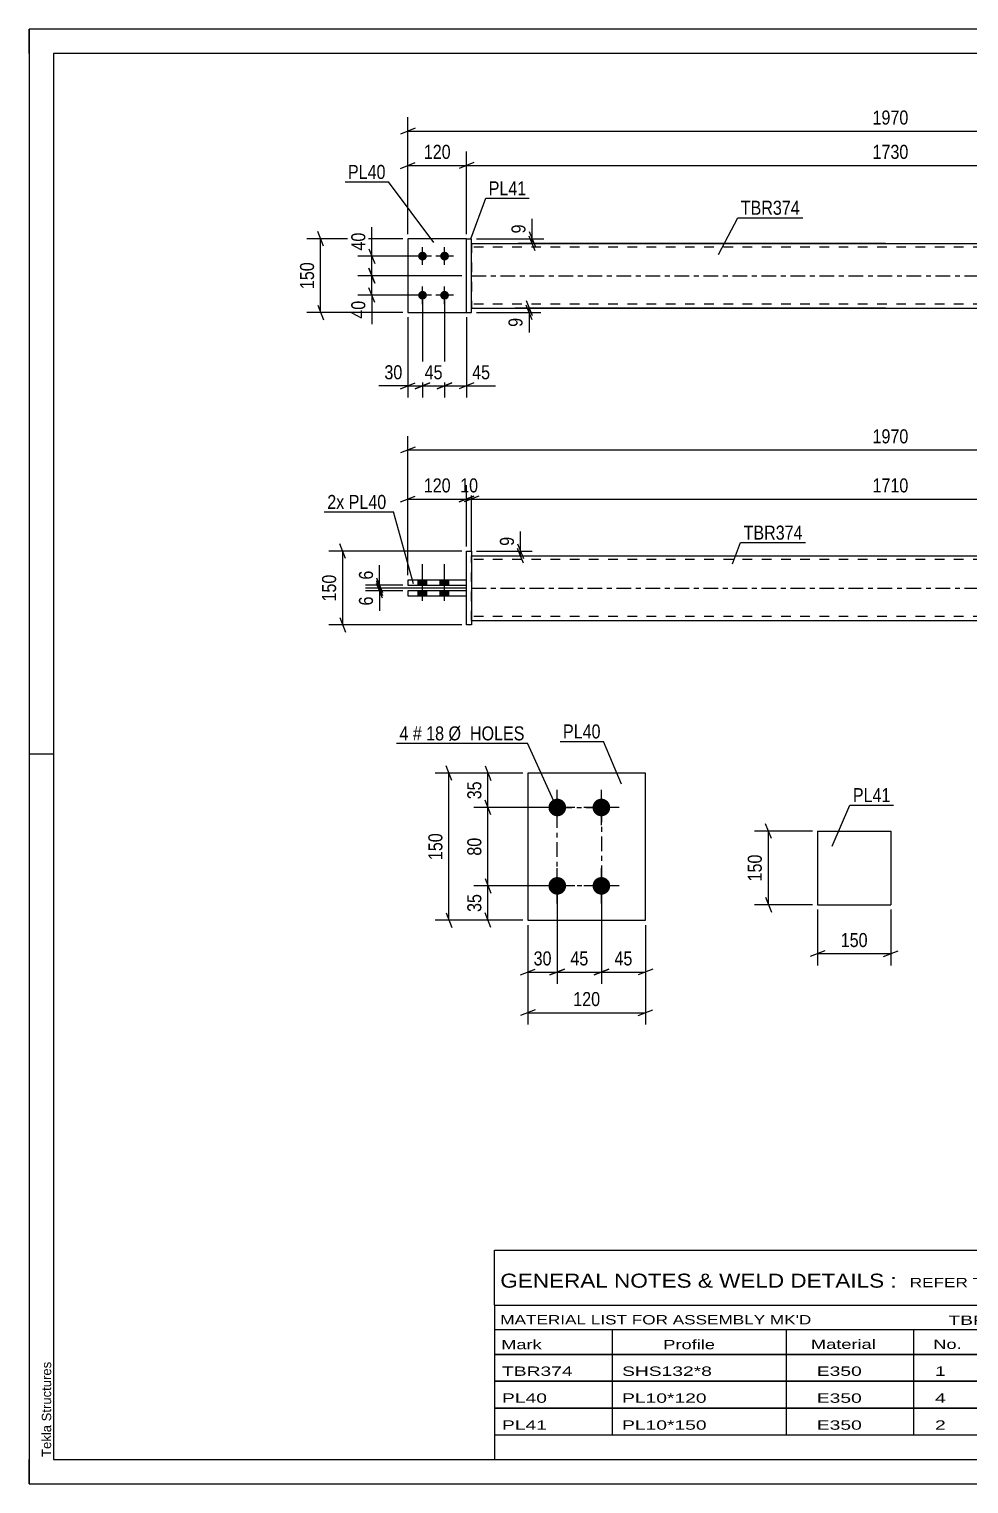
# Model space of a CAD drawing. Header units: millimetres. Extents: x 0 to 420, y 0 to 297.
# Drawn here: x 0 to 191.8, y 0 to 297 of the extents above; entities that cross this region are included whole.
import ezdxf

# ---------------------------------------------------------------- set-up
doc = ezdxf.new("R2010")
doc.units = ezdxf.units.MM
doc.linetypes.add('DXK_LINE_DOT2', pattern=[3.9198, 1.9599, -1.9599])
doc.linetypes.add('DXK_LINE_DOT3', pattern=[5.9187, 2.979, -0.9799, 0.9799, -0.9799])
doc.styles.add('Arial', font='ARIAL.TTF', dxfattribs={"height": 0.2})
doc.styles.add('Arial Narrow', font='ARIALN.TTF', dxfattribs={"height": 0.2})

# ---------------------------------------------------------------- blocks, each defined once
blk = doc.blocks.new('Unknown-580544891-1163')
at = {"color": 5, "linetype": 'Continuous'}
for p, q in [((420, 297), (0, 297)), ((0, 297), (0, 0)), ((0, 292), (0, 297)), ((415, 292), (5, 292)), ((5, 292), (5, 5)), ((5, 149), (0, 149)), ((0, 0), (0, 5)), ((5, 5), (415, 5)), ((0, 0), (420, 0))]:
    blk.add_line(p, q, dxfattribs=at)
at = {"color": 174, "linetype": 'Continuous', "style": 'Arial'}
blk.add_text('Tekla Structures', height=1.9102, rotation=90, dxfattribs=at).set_placement((4.5, 5.5))
blk = doc.blocks.new('Part-580544891-2123 - 2094')
at = {"color": 2, "linetype": 'Continuous'}
for p, q in [((89.28, 184.49), (77.28, 184.49)), ((77.28, 184.49), (77.28, 183.49)), ((89.28, 183.49), (89.28, 184.49)), ((77.28, 183.49), (89.28, 183.49))]:
    blk.add_line(p, q, dxfattribs=at)
blk = doc.blocks.new('Part-580544891-2100 - 2094')
at = {"linetype": 'Continuous'}
blk.add_hatch(color=2, dxfattribs=at).paths.add_polyline_path([(231.24, 176.29), (230.44, 177.69), (232.04, 177.69)])
at = {"color": 2, "linetype": 'Continuous'}
for p, q in [((90.28, 189.49), (261.24, 189.49)), ((90.28, 176.29), (261.24, 176.29)), ((231.24, 176.29), (230.44, 177.69)), ((230.44, 177.69), (232.04, 177.69)), ((232.04, 177.69), (231.24, 176.29))]:
    blk.add_line(p, q, dxfattribs=at)
at = {"color": 7, "linetype": 'DXK_LINE_DOT2'}
for p, q in [((90.28, 176.29), (90.28, 189.49)), ((261.24, 188.69), (90.28, 188.69)), ((261.24, 189.49), (261.24, 176.29)), ((261.24, 177.09), (90.28, 177.09))]:
    blk.add_line(p, q, dxfattribs=at)
at = {"color": 7, "linetype": 'DXK_LINE_DOT3'}
blk.add_line((90.28, 182.89), (261.24, 182.89), dxfattribs=at)
at = {"color": 2, "linetype": 'Continuous'}
blk.add_circle((231.24, 177.19), 1, dxfattribs=at)
blk = doc.blocks.new('Part-580544891-2126 - 2094')
at = {"color": 2, "linetype": 'Continuous'}
for p, q in [((89.28, 190.39), (90.28, 190.39)), ((89.28, 175.39), (89.28, 190.39)), ((90.28, 190.39), (90.28, 175.39)), ((90.28, 175.39), (89.28, 175.39))]:
    blk.add_line(p, q, dxfattribs=at)
blk = doc.blocks.new('Part-580544891-2118 - 2094')
at = {"color": 2, "linetype": 'Continuous'}
for p, q in [((89.28, 182.29), (77.28, 182.29)), ((77.28, 182.29), (77.28, 181.29)), ((77.28, 181.29), (89.28, 181.29)), ((89.28, 181.29), (89.28, 182.29))]:
    blk.add_line(p, q, dxfattribs=at)
blk = doc.blocks.new('Bolt-580544891-2128 - 2094')
at = {"linetype": 'Continuous'}
for points in [[(79.38, 183.49), (81.18, 183.49), (81.18, 184.49), (79.38, 184.49)], [(79.38, 183.49), (81.18, 183.49), (81.18, 184.49), (79.38, 184.49)], [(83.88, 183.49), (85.68, 183.49), (85.68, 184.49), (83.88, 184.49)], [(83.88, 183.49), (85.68, 183.49), (85.68, 184.49), (83.88, 184.49)], [(79.38, 181.29), (81.18, 181.29), (81.18, 182.29), (79.38, 182.29)], [(79.38, 181.29), (81.18, 181.29), (81.18, 182.29), (79.38, 182.29)], [(83.88, 181.29), (85.68, 181.29), (85.68, 182.29), (83.88, 182.29)], [(83.88, 181.29), (85.68, 181.29), (85.68, 182.29), (83.88, 182.29)]]:
    blk.add_hatch(color=1, dxfattribs=at).paths.add_polyline_path(points)
at = {"color": 1, "linetype": 'Continuous'}
for p, q in [((80.28, 180.29), (80.28, 187.79)), ((80.28, 180.29), (80.28, 187.79)), ((84.78, 180.29), (84.78, 187.79)), ((84.78, 180.29), (84.78, 187.79)), ((79.38, 183.49), (79.38, 184.49)), ((79.38, 183.49), (79.38, 184.49)), ((81.18, 183.49), (81.18, 184.49)), ((81.18, 183.49), (81.18, 184.49)), ((83.88, 183.49), (83.88, 184.49)), ((83.88, 183.49), (83.88, 184.49)), ((85.68, 183.49), (85.68, 184.49)), ((85.68, 183.49), (85.68, 184.49)), ((79.38, 181.29), (79.38, 182.29)), ((79.38, 181.29), (79.38, 182.29)), ((81.18, 181.29), (81.18, 182.29)), ((81.18, 181.29), (81.18, 182.29)), ((83.88, 181.29), (83.88, 182.29)), ((83.88, 181.29), (83.88, 182.29)), ((85.68, 181.29), (85.68, 182.29)), ((85.68, 181.29), (85.68, 182.29))]:
    blk.add_line(p, q, dxfattribs=at)
blk = doc.blocks.new('Part-580544891-1764 - 1722')
at = {"color": 7, "linetype": 'DXK_LINE_DOT2'}
for p, q in [((89.28, 254.16), (77.28, 254.16)), ((77.28, 254.16), (77.28, 239.16)), ((89.28, 239.16), (89.28, 254.16)), ((77.28, 239.16), (89.28, 239.16))]:
    blk.add_line(p, q, dxfattribs=at)
blk = doc.blocks.new('Part-580544891-1728 - 1722')
at = {"color": 2, "linetype": 'Continuous'}
for p, q in [((90.28, 253.26), (261.24, 253.26)), ((90.28, 240.06), (261.24, 240.06))]:
    blk.add_line(p, q, dxfattribs=at)
at = {"color": 7, "linetype": 'DXK_LINE_DOT2'}
for p, q in [((90.28, 253.26), (90.28, 240.06)), ((261.24, 252.46), (90.28, 252.46)), ((261.24, 253.26), (261.24, 240.06)), ((261.24, 240.86), (90.28, 240.86))]:
    blk.add_line(p, q, dxfattribs=at)
at = {"color": 7, "linetype": 'DXK_LINE_DOT3'}
blk.add_line((90.28, 246.66), (261.24, 246.66), dxfattribs=at)
blk = doc.blocks.new('Part-580544891-1769 - 1722')
at = {"color": 2, "linetype": 'Continuous'}
for p, q in [((89.28, 254.16), (77.28, 254.16)), ((77.28, 254.16), (77.28, 239.16)), ((77.28, 239.16), (89.28, 239.16))]:
    blk.add_line(p, q, dxfattribs=at)
at = {"color": 7, "linetype": 'DXK_LINE_DOT2'}
blk.add_line((89.28, 239.16), (89.28, 254.16), dxfattribs=at)
blk = doc.blocks.new('Part-580544891-1774 - 1722')
at = {"color": 2, "linetype": 'Continuous'}
for p, q in [((89.28, 239.16), (89.28, 254.16)), ((89.28, 254.16), (90.28, 254.16)), ((90.28, 239.16), (90.28, 254.16)), ((89.28, 239.16), (90.28, 239.16))]:
    blk.add_line(p, q, dxfattribs=at)
blk = doc.blocks.new('Bolt-580544891-1776 - 1722')
at = {"linetype": 'Continuous'}
for points in [[(80.28, 249.76, -1), (80.28, 251.56, -1)], [(84.78, 249.76, -1), (84.78, 251.56, -1)], [(80.28, 241.76, -1), (80.28, 243.56, -1)], [(84.78, 241.76, -1), (84.78, 243.56, -1)]]:
    blk.add_hatch(color=1, dxfattribs=at).paths.add_polyline_path(points)
at = {"color": 1, "linetype": 'Continuous'}
for p, q in [((80.28, 248.86), (80.28, 252.46)), ((84.78, 248.86), (84.78, 252.46)), ((82.08, 250.66), (78.48, 250.66)), ((86.58, 250.66), (82.98, 250.66)), ((80.28, 240.86), (80.28, 244.46)), ((84.78, 240.86), (84.78, 244.46)), ((82.08, 242.66), (78.48, 242.66)), ((86.58, 242.66), (82.98, 242.66))]:
    blk.add_line(p, q, dxfattribs=at)
blk = doc.blocks.new('Bolt-580544891-1569 - 1492')
at = {"linetype": 'Continuous'}
for points in [[(107.78, 136.29, -1), (107.78, 139.89, -1)], [(116.78, 136.29, -1), (116.78, 139.89, -1)], [(107.78, 120.29, -1), (107.78, 123.89, -1)], [(116.78, 120.29, -1), (116.78, 123.89, -1)]]:
    blk.add_hatch(color=1, dxfattribs=at).paths.add_polyline_path(points)
at = {"color": 1, "linetype": 'Continuous'}
for p, q in [((107.78, 134.49), (107.78, 141.69)), ((116.78, 134.49), (116.78, 141.69)), ((111.38, 138.09), (104.18, 138.09)), ((120.38, 138.09), (113.18, 138.09)), ((107.78, 118.49), (107.78, 125.69)), ((116.78, 118.49), (116.78, 125.69)), ((111.38, 122.09), (104.18, 122.09)), ((120.38, 122.09), (113.18, 122.09))]:
    blk.add_line(p, q, dxfattribs=at)
blk = doc.blocks.new('Part-580544891-1508 - 1492')
at = {"color": 2, "linetype": 'Continuous'}
for p, q in [((125.78, 145.09), (101.78, 145.09)), ((101.78, 145.09), (101.78, 115.09)), ((125.78, 115.09), (125.78, 145.09)), ((101.78, 115.09), (125.78, 115.09))]:
    blk.add_line(p, q, dxfattribs=at)
blk = doc.blocks.new('Part-580544891-1472 - 1456')
at = {"color": 2, "linetype": 'Continuous'}
for p, q in [((160.86, 133.25), (160.86, 118.25)), ((160.86, 133.25), (175.86, 133.25)), ((175.86, 133.25), (175.86, 118.25)), ((160.86, 118.25), (175.86, 118.25))]:
    blk.add_line(p, q, dxfattribs=at)
blk = doc.blocks.new('Rectangle-580544891-1709 - 1492')
at = {"color": 1, "linetype": 'DXK_LINE_DOT3'}
blk.add_lwpolyline([(107.78, 138.09), (116.78, 138.09), (116.78, 122.09), (107.78, 122.09), (107.78, 138.09)], close=True, dxfattribs=at)
blk = doc.blocks.new('StraightDimension-580544891-2163 - 2094')
at = {"color": 7, "linetype": 'Continuous'}
for p, q in [((90.28, 190.49), (90.28, 203.91)), ((261.24, 190.49), (261.24, 203.91)), ((91.78, 201.66), (88.78, 200.46)), ((90.28, 201.06), (261.24, 201.06)), ((259.74, 200.46), (262.74, 201.66))]:
    blk.add_line(p, q, dxfattribs=at)
at = {"color": 0}
blk.add_wipeout([(180.02, 201.81), (180.02, 206.01), (171.51, 206.01), (171.51, 201.81)], dxfattribs=at)
at = {"color": 3, "style": 'Arial Narrow'}
blk.add_text('1710', height=2.863, dxfattribs=at).set_placement((172.11, 202.41))
blk = doc.blocks.new('StraightDimension-580544891-2130 - 2094')
at = {"color": 7, "linetype": 'Continuous'}
for p, q in [((88.28, 190.39), (61.14, 190.39)), ((64.59, 188.89), (63.39, 191.89)), ((63.99, 175.39), (63.99, 190.39)), ((88.28, 175.39), (61.14, 175.39)), ((63.39, 176.89), (64.59, 173.89))]:
    blk.add_line(p, q, dxfattribs=at)
at = {"color": 0}
blk.add_wipeout([(63.24, 186.23), (59.04, 186.23), (59.04, 179.54), (63.24, 179.54)], dxfattribs=at)
at = {"color": 3, "style": 'Arial Narrow'}
blk.add_text('150', height=2.863, rotation=90.0002, dxfattribs=at).set_placement((62.64, 180.14))
blk = doc.blocks.new('StraightDimension-580544891-2143 - 2094')
at = {"color": 7, "linetype": 'Continuous'}
for p, q in [((91.28, 190.39), (102.68, 190.39)), ((99.68, 191.89), (100.88, 188.89)), ((100.88, 187.99), (99.68, 190.99)), ((100.28, 189.49), (100.28, 190.39)), ((91.28, 189.49), (102.68, 189.49))]:
    blk.add_line(p, q, dxfattribs=at)
at = {"color": 0}
blk.add_wipeout([(99.53, 193.94), (95.33, 193.94), (95.33, 190.91), (99.53, 190.91)], dxfattribs=at)
at = {"color": 7, "linetype": 'Continuous'}
blk.add_line((100.28, 190.39), (100.28, 194.46), dxfattribs=at)
blk.add_line((100.28, 190.39), (100.28, 194.46), dxfattribs=at)
at = {"color": 3, "style": 'Arial Narrow'}
blk.add_text('9', height=2.86, rotation=90.0002, dxfattribs=at).set_placement((98.93, 191.51))
blk = doc.blocks.new('StraightDimension-580544891-2237 - 2094')
at = {"color": 7, "linetype": 'Continuous'}
for p, q in [((77.28, 185.49), (77.28, 213.93)), ((274.24, 185.49), (274.24, 213.93)), ((78.78, 211.68), (75.78, 210.48)), ((77.28, 211.08), (274.24, 211.08)), ((272.74, 210.48), (275.74, 211.68))]:
    blk.add_line(p, q, dxfattribs=at)
at = {"color": 0}
blk.add_wipeout([(180.02, 211.83), (180.02, 216.03), (171.51, 216.03), (171.51, 211.83)], dxfattribs=at)
at = {"color": 3, "style": 'Arial Narrow'}
blk.add_text('1970', height=2.863, dxfattribs=at).set_placement((172.11, 212.43))
blk = doc.blocks.new('StraightDimension-580544891-2173 - 2094')
at = {"color": 7, "linetype": 'Continuous'}
for p, q in [((89.28, 191.39), (89.28, 203.91)), ((90.28, 190.49), (90.28, 203.91)), ((87.78, 200.46), (90.78, 201.66)), ((91.78, 201.66), (88.78, 200.46)), ((89.28, 201.06), (90.28, 201.06))]:
    blk.add_line(p, q, dxfattribs=at)
at = {"color": 0}
blk.add_wipeout([(92.21, 201.81), (92.21, 206.01), (87.36, 206.01), (87.36, 201.81)], dxfattribs=at)
at = {"color": 3, "style": 'Arial Narrow'}
blk.add_text('10', height=2.863, dxfattribs=at).set_placement((87.96, 202.41))
blk = doc.blocks.new('StraightDimension-580544891-2183 - 2094')
at = {"color": 7, "linetype": 'Continuous'}
for p, q in [((77.28, 185.49), (77.28, 203.91)), ((89.28, 191.39), (89.28, 203.91)), ((75.78, 200.46), (78.78, 201.66)), ((77.28, 201.06), (89.28, 201.06)), ((90.78, 201.66), (87.78, 200.46))]:
    blk.add_line(p, q, dxfattribs=at)
at = {"color": 0}
blk.add_wipeout([(86.63, 201.81), (86.63, 206.01), (79.94, 206.01), (79.94, 201.81)], dxfattribs=at)
at = {"color": 3, "style": 'Arial Narrow'}
blk.add_text('120', height=2.863, dxfattribs=at).set_placement((80.54, 202.41))
blk = doc.blocks.new('StraightDimension-580544891-2204 - 2094')
at = {"color": 7, "linetype": 'Continuous'}
for p, q in [((70.92, 184.39), (72.12, 181.39)), ((89.28, 182.89), (68.67, 182.89)), ((76.28, 182.29), (68.67, 182.29)), ((72.12, 180.79), (70.92, 183.79)), ((71.52, 182.29), (71.52, 182.89))]:
    blk.add_line(p, q, dxfattribs=at)
at = {"color": 0}
blk.add_wipeout([(70.77, 181.76), (66.57, 181.76), (66.57, 178.73), (70.77, 178.73)], dxfattribs=at)
at = {"color": 7, "linetype": 'Continuous'}
blk.add_line((71.52, 182.29), (71.52, 178.21), dxfattribs=at)
blk.add_line((71.52, 182.29), (71.52, 178.21), dxfattribs=at)
at = {"color": 3, "style": 'Arial Narrow'}
blk.add_text('6', height=2.86, rotation=90.0002, dxfattribs=at).set_placement((70.17, 179.33))
blk = doc.blocks.new('StraightDimension-580544891-2220 - 2094')
at = {"color": 7, "linetype": 'Continuous'}
for p, q in [((70.92, 184.99), (72.12, 181.99)), ((72.12, 181.39), (70.92, 184.39)), ((76.28, 183.49), (68.67, 183.49)), ((89.28, 182.89), (68.67, 182.89)), ((71.52, 182.89), (71.52, 183.49))]:
    blk.add_line(p, q, dxfattribs=at)
at = {"color": 0}
blk.add_wipeout([(70.77, 187.04), (66.57, 187.04), (66.57, 184.01), (70.77, 184.01)], dxfattribs=at)
at = {"color": 7, "linetype": 'Continuous'}
blk.add_line((71.52, 183.49), (71.52, 187.56), dxfattribs=at)
blk.add_line((71.52, 183.49), (71.52, 187.56), dxfattribs=at)
at = {"color": 3, "style": 'Arial Narrow'}
blk.add_text('6', height=2.86, rotation=90.0002, dxfattribs=at).set_placement((70.17, 184.61))
blk = doc.blocks.new('StraightDimension-580544891-1915 - 1722')
at = {"color": 7, "linetype": 'Continuous'}
for p, q in [((101.43, 241.56), (102.63, 238.56)), ((102.63, 237.66), (101.43, 240.66)), ((91.28, 239.16), (104.43, 239.16)), ((174.76, 240.06), (99.18, 240.06)), ((102.03, 239.16), (102.03, 240.06))]:
    blk.add_line(p, q, dxfattribs=at)
at = {"color": 0}
blk.add_wipeout([(101.28, 238.64), (97.08, 238.64), (97.08, 235.61), (101.28, 235.61)], dxfattribs=at)
at = {"color": 7, "linetype": 'Continuous'}
blk.add_line((102.03, 239.16), (102.03, 235.08), dxfattribs=at)
blk.add_line((102.03, 239.16), (102.03, 235.08), dxfattribs=at)
at = {"color": 3, "style": 'Arial Narrow'}
blk.add_text('9', height=2.86, rotation=90.0002, dxfattribs=at).set_placement((100.68, 236.21))
blk = doc.blocks.new('StraightDimension-580544891-2000 - 1722')
at = {"color": 7, "linetype": 'Continuous'}
for p, q in [((77.28, 255.16), (77.28, 272.01)), ((89.28, 255.16), (89.28, 272.01)), ((75.78, 268.56), (78.78, 269.76)), ((77.28, 269.16), (89.28, 269.16)), ((90.78, 269.76), (87.78, 268.56))]:
    blk.add_line(p, q, dxfattribs=at)
at = {"color": 0}
blk.add_wipeout([(86.63, 269.91), (86.63, 274.11), (79.94, 274.11), (79.94, 269.91)], dxfattribs=at)
at = {"color": 3, "style": 'Arial Narrow'}
blk.add_text('120', height=2.863, dxfattribs=at).set_placement((80.54, 270.51))
blk = doc.blocks.new('StraightDimension-580544891-1905 - 1722')
at = {"color": 7, "linetype": 'Continuous'}
for p, q in [((88.28, 246.66), (67.1, 246.66)), ((69.35, 248.16), (70.55, 245.16)), ((69.95, 242.66), (69.95, 246.66)), ((70.55, 241.16), (69.35, 244.16)), ((79.28, 242.66), (67.1, 242.66))]:
    blk.add_line(p, q, dxfattribs=at)
at = {"color": 0}
blk.add_wipeout([(69.2, 242.14), (65, 242.14), (65, 237.28), (69.2, 237.28)], dxfattribs=at)
at = {"color": 7, "linetype": 'Continuous'}
blk.add_line((69.95, 242.66), (69.95, 236.76), dxfattribs=at)
blk.add_line((69.95, 242.66), (69.95, 236.76), dxfattribs=at)
at = {"color": 3, "style": 'Arial Narrow'}
blk.add_text('40', height=2.863, rotation=90.0002, dxfattribs=at).set_placement((68.6, 237.88))
blk = doc.blocks.new('StraightDimension-580544891-1778 - 1722')
at = {"color": 7, "linetype": 'Continuous'}
for p, q in [((60.09, 252.66), (58.89, 255.66)), ((76.28, 254.16), (56.64, 254.16)), ((59.49, 239.16), (59.49, 254.16)), ((58.89, 240.66), (60.09, 237.66)), ((76.28, 239.16), (56.64, 239.16))]:
    blk.add_line(p, q, dxfattribs=at)
at = {"color": 0}
blk.add_wipeout([(58.74, 250.01), (54.54, 250.01), (54.54, 243.32), (58.74, 243.32)], dxfattribs=at)
at = {"color": 3, "style": 'Arial Narrow'}
blk.add_text('150', height=2.863, rotation=90.0002, dxfattribs=at).set_placement((58.14, 243.92))
blk = doc.blocks.new('StraightDimension-580544891-1875 - 1722')
at = {"color": 7, "linetype": 'Continuous'}
for p, q in [((102.04, 255.66), (103.24, 252.66)), ((91.28, 254.16), (105.04, 254.16)), ((174.76, 253.26), (99.79, 253.26)), ((103.24, 251.76), (102.04, 254.76)), ((102.64, 253.26), (102.64, 254.16))]:
    blk.add_line(p, q, dxfattribs=at)
at = {"color": 0}
blk.add_wipeout([(101.89, 257.72), (97.69, 257.72), (97.69, 254.69), (101.89, 254.69)], dxfattribs=at)
at = {"color": 7, "linetype": 'Continuous'}
blk.add_line((102.64, 254.16), (102.64, 258.24), dxfattribs=at)
blk.add_line((102.64, 254.16), (102.64, 258.24), dxfattribs=at)
at = {"color": 3, "style": 'Arial Narrow'}
blk.add_text('9', height=2.86, rotation=90.0002, dxfattribs=at).set_placement((101.29, 255.29))
blk = doc.blocks.new('StraightDimension-580544891-1960 - 1722')
at = {"color": 7, "linetype": 'Continuous'}
for p, q in [((80.28, 241.66), (80.28, 221.76)), ((77.28, 238.16), (77.28, 221.76)), ((75.78, 223.56), (78.78, 224.76)), ((77.28, 224.16), (80.28, 224.16)), ((81.78, 224.76), (78.78, 223.56))]:
    blk.add_line(p, q, dxfattribs=at)
at = {"color": 0}
blk.add_wipeout([(76.76, 224.91), (76.76, 229.11), (71.9, 229.11), (71.9, 224.91)], dxfattribs=at)
at = {"color": 7, "linetype": 'Continuous'}
blk.add_line((77.28, 224.16), (71.38, 224.16), dxfattribs=at)
blk.add_line((77.28, 224.16), (71.38, 224.16), dxfattribs=at)
at = {"color": 3, "style": 'Arial Narrow'}
blk.add_text('30', height=2.863, dxfattribs=at).set_placement((72.5, 225.51))
blk = doc.blocks.new('StraightDimension-580544891-1896 - 1722')
at = {"color": 7, "linetype": 'Continuous'}
for p, q in [((79.28, 250.66), (67.1, 250.66)), ((69.35, 252.16), (70.55, 249.16)), ((69.95, 246.66), (69.95, 250.66)), ((88.28, 246.66), (67.1, 246.66)), ((70.55, 245.16), (69.35, 248.16))]:
    blk.add_line(p, q, dxfattribs=at)
at = {"color": 0}
blk.add_wipeout([(69.2, 256.04), (65, 256.04), (65, 251.19), (69.2, 251.19)], dxfattribs=at)
at = {"color": 7, "linetype": 'Continuous'}
blk.add_line((69.95, 250.66), (69.95, 256.57), dxfattribs=at)
blk.add_line((69.95, 250.66), (69.95, 256.57), dxfattribs=at)
at = {"color": 3, "style": 'Arial Narrow'}
blk.add_text('40', height=2.863, rotation=90.0002, dxfattribs=at).set_placement((68.6, 251.79))
blk = doc.blocks.new('StraightDimension-580544891-1922 - 1722')
at = {"color": 7, "linetype": 'Continuous'}
for p, q in [((84.78, 241.66), (84.78, 221.76)), ((89.28, 238.16), (89.28, 221.76)), ((83.28, 223.56), (86.28, 224.76)), ((84.78, 224.16), (89.28, 224.16)), ((90.78, 224.76), (87.78, 223.56))]:
    blk.add_line(p, q, dxfattribs=at)
at = {"color": 0}
blk.add_wipeout([(94.67, 224.91), (94.67, 229.11), (89.81, 229.11), (89.81, 224.91)], dxfattribs=at)
at = {"color": 7, "linetype": 'Continuous'}
blk.add_line((89.28, 224.16), (95.19, 224.16), dxfattribs=at)
blk.add_line((89.28, 224.16), (95.19, 224.16), dxfattribs=at)
at = {"color": 3, "style": 'Arial Narrow'}
blk.add_text('45', height=2.863, dxfattribs=at).set_placement((90.41, 225.51))
blk = doc.blocks.new('StraightDimension-580544891-1944 - 1722')
at = {"color": 7, "linetype": 'Continuous'}
for p, q in [((80.28, 241.66), (80.28, 221.76)), ((84.78, 241.66), (84.78, 221.76)), ((78.78, 223.56), (81.78, 224.76)), ((80.28, 224.16), (84.78, 224.16)), ((86.28, 224.76), (83.28, 223.56))]:
    blk.add_line(p, q, dxfattribs=at)
at = {"color": 0}
blk.add_wipeout([(84.96, 224.91), (84.96, 229.11), (80.11, 229.11), (80.11, 224.91)], dxfattribs=at)
at = {"color": 3, "style": 'Arial Narrow'}
blk.add_text('45', height=2.863, dxfattribs=at).set_placement((80.71, 225.51))
blk = doc.blocks.new('StraightDimension-580544891-1980 - 1722')
at = {"color": 7, "linetype": 'Continuous'}
for p, q in [((78.78, 276.76), (75.78, 275.56)), ((77.28, 255.16), (77.28, 279.01)), ((272.74, 275.56), (275.74, 276.76)), ((274.24, 255.16), (274.24, 279.01)), ((77.28, 276.16), (274.24, 276.16))]:
    blk.add_line(p, q, dxfattribs=at)
at = {"color": 0}
blk.add_wipeout([(180.02, 276.91), (180.02, 281.11), (171.51, 281.11), (171.51, 276.91)], dxfattribs=at)
at = {"color": 3, "style": 'Arial Narrow'}
blk.add_text('1970', height=2.863, dxfattribs=at).set_placement((172.11, 277.51))
blk = doc.blocks.new('StraightDimension-580544891-2022 - 1722')
at = {"color": 7, "linetype": 'Continuous'}
for p, q in [((89.28, 255.16), (89.28, 272.01)), ((262.24, 255.16), (262.24, 272.01)), ((90.78, 269.76), (87.78, 268.56)), ((89.28, 269.16), (262.24, 269.16)), ((260.74, 268.56), (263.74, 269.76))]:
    blk.add_line(p, q, dxfattribs=at)
at = {"color": 0}
blk.add_wipeout([(180.02, 269.91), (180.02, 274.11), (171.51, 274.11), (171.51, 269.91)], dxfattribs=at)
at = {"color": 3, "style": 'Arial Narrow'}
blk.add_text('1730', height=2.863, dxfattribs=at).set_placement((172.11, 270.51))
blk = doc.blocks.new('StraightDimension-580544891-1693 - 1492')
at = {"color": 7, "linetype": 'Continuous'}
for p, q in [((107.78, 121.09), (107.78, 102.1)), ((101.78, 114.09), (101.78, 102.1)), ((100.28, 103.9), (103.28, 105.1)), ((101.78, 104.5), (107.78, 104.5)), ((109.28, 105.1), (106.28, 103.9))]:
    blk.add_line(p, q, dxfattribs=at)
at = {"color": 0}
blk.add_wipeout([(107.21, 105.25), (107.21, 109.45), (102.35, 109.45), (102.35, 105.25)], dxfattribs=at)
at = {"color": 3, "style": 'Arial Narrow'}
blk.add_text('30', height=2.863, dxfattribs=at).set_placement((102.95, 105.85))
blk = doc.blocks.new('StraightDimension-580544891-1571 - 1492')
at = {"color": 7, "linetype": 'Continuous'}
for p, q in [((101.78, 114.09), (101.78, 93.8)), ((125.78, 114.09), (125.78, 93.8)), ((103.28, 96.8), (100.28, 95.6)), ((101.78, 96.2), (125.78, 96.2)), ((124.28, 95.6), (127.28, 96.8))]:
    blk.add_line(p, q, dxfattribs=at)
at = {"color": 0}
blk.add_wipeout([(117.12, 96.95), (117.12, 101.15), (110.44, 101.15), (110.44, 96.95)], dxfattribs=at)
at = {"color": 3, "style": 'Arial Narrow'}
blk.add_text('120', height=2.863, dxfattribs=at).set_placement((111.04, 97.55))
blk = doc.blocks.new('StraightDimension-580544891-1594 - 1492')
at = {"color": 7, "linetype": 'Continuous'}
for p, q in [((106.78, 138.09), (90.78, 138.09)), ((94.23, 136.59), (93.03, 139.59)), ((93.63, 122.09), (93.63, 138.09)), ((106.78, 122.09), (90.78, 122.09)), ((93.03, 123.59), (94.23, 120.59))]:
    blk.add_line(p, q, dxfattribs=at)
at = {"color": 0}
blk.add_wipeout([(92.88, 132.52), (88.68, 132.52), (88.68, 127.66), (92.88, 127.66)], dxfattribs=at)
at = {"color": 3, "style": 'Arial Narrow'}
blk.add_text('80', height=2.863, rotation=90.0002, dxfattribs=at).set_placement((92.28, 128.26))
blk = doc.blocks.new('StraightDimension-580544891-1608 - 1492')
at = {"color": 7, "linetype": 'Continuous'}
for p, q in [((93.03, 146.59), (94.23, 143.59)), ((100.78, 145.09), (90.78, 145.09)), ((93.63, 138.09), (93.63, 145.09)), ((106.78, 138.09), (90.78, 138.09)), ((94.23, 136.59), (93.03, 139.59))]:
    blk.add_line(p, q, dxfattribs=at)
at = {"color": 0}
blk.add_wipeout([(92.88, 144.02), (88.68, 144.02), (88.68, 139.16), (92.88, 139.16)], dxfattribs=at)
at = {"color": 3, "style": 'Arial Narrow'}
blk.add_text('35', height=2.863, rotation=90.0002, dxfattribs=at).set_placement((92.28, 139.76))
blk = doc.blocks.new('StraightDimension-580544891-1624 - 1492')
at = {"color": 7, "linetype": 'Continuous'}
for p, q in [((106.78, 122.09), (90.78, 122.09)), ((93.03, 123.59), (94.23, 120.59)), ((93.63, 115.09), (93.63, 122.09)), ((94.23, 113.59), (93.03, 116.59)), ((100.78, 115.09), (90.78, 115.09))]:
    blk.add_line(p, q, dxfattribs=at)
at = {"color": 0}
blk.add_wipeout([(92.88, 121.02), (88.68, 121.02), (88.68, 116.16), (92.88, 116.16)], dxfattribs=at)
at = {"color": 3, "style": 'Arial Narrow'}
blk.add_text('35', height=2.863, rotation=90.0002, dxfattribs=at).set_placement((92.28, 116.76))
blk = doc.blocks.new('StraightDimension-580544891-1641 - 1492')
at = {"color": 7, "linetype": 'Continuous'}
for p, q in [((86.28, 143.59), (85.08, 146.59)), ((100.78, 145.09), (82.83, 145.09)), ((85.68, 115.09), (85.68, 145.09)), ((85.08, 116.59), (86.28, 113.59)), ((100.78, 115.09), (82.83, 115.09))]:
    blk.add_line(p, q, dxfattribs=at)
at = {"color": 0}
blk.add_wipeout([(84.93, 133.43), (80.73, 133.43), (80.73, 126.75), (84.93, 126.75)], dxfattribs=at)
at = {"color": 3, "style": 'Arial Narrow'}
blk.add_text('150', height=2.863, rotation=90.0002, dxfattribs=at).set_placement((84.33, 127.35))
blk = doc.blocks.new('StraightDimension-580544891-1661 - 1492')
at = {"color": 7, "linetype": 'Continuous'}
for p, q in [((107.78, 121.09), (107.78, 102.1)), ((116.78, 121.09), (116.78, 102.1)), ((106.28, 103.9), (109.28, 105.1)), ((107.78, 104.5), (116.78, 104.5)), ((118.28, 105.1), (115.28, 103.9))]:
    blk.add_line(p, q, dxfattribs=at)
at = {"color": 0}
blk.add_wipeout([(114.71, 105.25), (114.71, 109.45), (109.85, 109.45), (109.85, 105.25)], dxfattribs=at)
at = {"color": 3, "style": 'Arial Narrow'}
blk.add_text('45', height=2.863, dxfattribs=at).set_placement((110.45, 105.85))
blk = doc.blocks.new('StraightDimension-580544891-1674 - 1492')
at = {"color": 7, "linetype": 'Continuous'}
for p, q in [((116.78, 121.09), (116.78, 102.1)), ((125.78, 114.09), (125.78, 102.1)), ((115.28, 103.9), (118.28, 105.1)), ((116.78, 104.5), (125.78, 104.5)), ((127.28, 105.1), (124.28, 103.9))]:
    blk.add_line(p, q, dxfattribs=at)
at = {"color": 0}
blk.add_wipeout([(123.71, 105.25), (123.71, 109.45), (118.85, 109.45), (118.85, 105.25)], dxfattribs=at)
at = {"color": 3, "style": 'Arial Narrow'}
blk.add_text('45', height=2.863, dxfattribs=at).set_placement((119.45, 105.85))
blk = doc.blocks.new('StraightDimension-580544891-1484 - 1456')
at = {"color": 7, "linetype": 'Continuous'}
for p, q in [((160.86, 117.25), (160.86, 105.85)), ((175.86, 117.25), (175.86, 105.85)), ((162.36, 108.85), (159.36, 107.65)), ((160.86, 108.25), (175.86, 108.25)), ((174.36, 107.65), (177.36, 108.85))]:
    blk.add_line(p, q, dxfattribs=at)
at = {"color": 0}
blk.add_wipeout([(171.7, 109), (171.7, 113.2), (165.02, 113.2), (165.02, 109)], dxfattribs=at)
at = {"color": 3, "style": 'Arial Narrow'}
blk.add_text('150', height=2.863, dxfattribs=at).set_placement((165.62, 109.6))
blk = doc.blocks.new('StraightDimension-580544891-1474 - 1456')
at = {"color": 7, "linetype": 'Continuous'}
for p, q in [((151.46, 131.75), (150.26, 134.75)), ((159.86, 133.25), (148.01, 133.25)), ((150.86, 118.25), (150.86, 133.25)), ((150.26, 119.75), (151.46, 116.75)), ((159.86, 118.25), (148.01, 118.25))]:
    blk.add_line(p, q, dxfattribs=at)
at = {"color": 0}
blk.add_wipeout([(150.11, 129.09), (145.91, 129.09), (145.91, 122.4), (150.11, 122.4)], dxfattribs=at)
at = {"color": 3, "style": 'Arial Narrow'}
blk.add_text('150', height=2.863, rotation=90.0002, dxfattribs=at).set_placement((149.51, 123))
blk = doc.blocks.new('Unknown-580544891-3490')
at = {"color": 7, "linetype": 'Continuous'}
for p, q in [((95, 47.75), (255, 47.75)), ((95, 36.5), (95, 47.75)), ((255, 47.75), (255, 36.5)), ((95, 36.5), (255, 36.5)), ((95, 36.5), (95, 31.5)), ((255, 36.5), (255, 31.5)), ((95, 31.5), (255, 31.5)), ((95, 31.5), (95, 26.5)), ((119, 31.5), (119, 26.5)), ((154.5, 31.5), (154.5, 26.5)), ((180.5, 31.5), (180.5, 26.5)), ((193.5, 31.5), (193.5, 26.5)), ((211, 31.5), (211, 26.5)), ((233, 31.5), (233, 26.5)), ((255, 31.5), (255, 26.5)), ((95, 26.5), (255, 26.5)), ((95, 26.45), (95, 21.05)), ((95, 26.45), (255, 26.45)), ((119, 26.5), (119, 21)), ((154.5, 26.5), (154.5, 21)), ((180.5, 26.5), (180.5, 21)), ((193.5, 26.5), (193.5, 21)), ((211, 26.5), (211, 21)), ((233, 26.5), (233, 21)), ((255, 26.45), (255, 21.05)), ((95, 21.05), (255, 21.05)), ((95, 20.95), (95, 15.55)), ((95, 20.95), (255, 20.95)), ((119, 21), (119, 15.5)), ((154.5, 21), (154.5, 15.5)), ((180.5, 21), (180.5, 15.5)), ((193.5, 21), (193.5, 15.5)), ((211, 21), (211, 15.5)), ((233, 21), (233, 15.5)), ((255, 20.95), (255, 15.55)), ((95, 15.55), (255, 15.55)), ((95, 15.45), (95, 10.05)), ((95, 15.45), (255, 15.45)), ((119, 15.5), (119, 10)), ((154.5, 15.5), (154.5, 10)), ((180.5, 15.5), (180.5, 10)), ((193.5, 15.5), (193.5, 10)), ((211, 15.5), (211, 10)), ((233, 15.5), (233, 10)), ((255, 15.45), (255, 10.05)), ((95, 10.05), (255, 10.05)), ((95, 10), (255, 10)), ((95, 10), (95, 5)), ((211, 10), (211, 5)), ((233, 10), (233, 5)), ((255, 10), (255, 5)), ((95, 5), (255, 5))]:
    blk.add_line(p, q, dxfattribs=at)
at = {"color": 7, "style": 'Arial Narrow'}
for s, height, width, p in [('GENERAL NOTES & WELD DETAILS :', 2.8633, 1.4, (96.15, 40.06)), ('REFER TYP DRAWING TYP-01', 1.9089, 1.6, (179.7, 40.16)), ("MATERIAL LIST FOR ASSEMBLY MK'D", 1.9089, 1.6, (96.15, 32.56)), ('TBR374', 1.909, 1.794707, (187.59, 32.47)), ('1', 1.91, 1.794707, (217.08, 32.56)), ('No. Required', 1.9089, 1.6, (226.41, 32.56)), ('Mark', 1.909, 1.7, (96.34, 27.5)), ('Profile', 1.909, 1.7, (129.41, 27.5)), ('Material', 1.909, 1.7, (159.54, 27.56)), ('No.', 1.909, 1.7, (184.5, 27.56)), ('Length', 1.909, 1.7, (195, 27.56)), ('Area', 1.909, 1.7, (217.5, 27.56)), ('Weight', 1.909, 1.7, (237, 27.56))]:
    blk.add_text(s, height=height, dxfattribs=dict(at, width=width)).set_placement(p)
at = {"color": 7, "linetype": 'Continuous', "style": 'Arial Narrow'}
for s, height, width, p in [('TBR374', 1.909, 1.794707, (96.5, 22.06)), ('SHS132*8', 1.909, 1.794707, (121, 22.06)), ('E350', 1.909, 1.794707, (160.74, 22.06)), ('1', 1.91, 1.794707, (184.86, 22.06)), ('1710', 1.909, 1.794707, (197.58, 22.06)), ('0.9', 1.909, 1.794707, (221.32, 22.06)), ('53.3', 1.909, 1.794707, (240.14, 22.06)), ('PL40', 1.909, 1.794707, (96.5, 16.56)), ('PL10*120', 1.909, 1.794707, (121, 16.56)), ('E350', 1.909, 1.794707, (160.74, 16.56)), ('4', 1.91, 1.794707, (184.86, 16.56)), ('150', 1.909, 1.794707, (199.77, 16.56)), ('0.0', 1.909, 1.794707, (221.32, 16.56)), ('5.7', 1.909, 1.794707, (242.33, 16.56)), ('PL41', 1.909, 1.794707, (96.5, 11.06)), ('PL10*150', 1.909, 1.794707, (121, 11.06)), ('E350', 1.909, 1.794707, (160.74, 11.06)), ('2', 1.91, 1.794707, (184.86, 11.06)), ('150', 1.909, 1.794707, (199.77, 11.06)), ('0.1', 1.909, 1.794707, (221.32, 11.06)), ('3.5', 1.909, 1.794707, (242.33, 11.06)), ('Total', 1.909, 1.7, (197.33, 6.5)), ('1.2', 1.909, 1.794707, (220.83, 6.5)), ('62.4', 1.909, 1.794707, (240.14, 6.5))]:
    blk.add_text(s, height=height, dxfattribs=dict(at, width=width)).set_placement(p)
blk = doc.blocks.new('Mark-580544891-2096 - 2094')
at = {"color": 0}
blk.add_wipeout([(157.84, 192.77), (157.84, 195.77), (145.79, 195.77), (145.79, 192.77)], dxfattribs=at)
blk.add_wipeout([(157.84, 192.77), (157.84, 195.77), (145.79, 195.77), (145.79, 192.77)], dxfattribs=at)
at = {"color": 30, "linetype": 'Continuous'}
for p, q in [((143.51, 187.85), (145.19, 192.17)), ((145.19, 192.17), (158.44, 192.17))]:
    blk.add_line(p, q, dxfattribs=at)
at = {"color": 3, "style": 'Arial Narrow'}
blk.add_text('TBR374', height=2.863, dxfattribs=at).set_placement((145.79, 192.77))
blk = doc.blocks.new('MarkSet-580544891-2312 - 2094')
at = {"color": 30, "linetype": 'Continuous'}
blk.add_line((78.45, 183.77), (74.38, 198.43), dxfattribs=at)
at = {"color": 0}
blk.add_wipeout([(64.31, 199.03), (64.31, 202.03), (60.84, 202.03), (60.84, 199.03)], dxfattribs=at)
blk.add_wipeout([(64.31, 199.03), (64.31, 202.03), (60.84, 202.03), (60.84, 199.03)], dxfattribs=at)
blk.add_wipeout([(72.88, 199.03), (72.88, 202.03), (65.21, 202.03), (65.21, 199.03)], dxfattribs=at)
blk.add_wipeout([(72.88, 199.03), (72.88, 202.03), (65.21, 202.03), (65.21, 199.03)], dxfattribs=at)
at = {"color": 30, "linetype": 'Continuous'}
blk.add_line((60.24, 198.43), (74.38, 198.43), dxfattribs=at)
at = {"color": 3, "style": 'Arial Narrow'}
for s, p in [('2x', (60.84, 199.03)), ('PL40', (65.21, 199.03))]:
    blk.add_text(s, height=2.863, dxfattribs=at).set_placement(p)
blk = doc.blocks.new('Mark-580544891-1724 - 1722')
at = {"color": 0}
blk.add_wipeout([(157.28, 259.1), (157.28, 262.1), (145.22, 262.1), (145.22, 259.1)], dxfattribs=at)
blk.add_wipeout([(157.28, 259.1), (157.28, 262.1), (145.22, 262.1), (145.22, 259.1)], dxfattribs=at)
at = {"color": 30, "linetype": 'Continuous'}
for p, q in [((140.7, 250.97), (144.62, 258.5)), ((144.62, 258.5), (157.88, 258.5))]:
    blk.add_line(p, q, dxfattribs=at)
at = {"color": 3, "style": 'Arial Narrow'}
blk.add_text('TBR374', height=2.863, dxfattribs=at).set_placement((145.22, 259.1))
blk = doc.blocks.new('Mark-580544891-1765 - 1722')
at = {"color": 0}
blk.add_wipeout([(72.73, 266.41), (72.73, 269.41), (65.06, 269.41), (65.06, 266.41)], dxfattribs=at)
blk.add_wipeout([(72.73, 266.41), (72.73, 269.41), (65.06, 269.41), (65.06, 266.41)], dxfattribs=at)
at = {"color": 30, "linetype": 'Continuous'}
for p in [(64.46, 265.81), (82.62, 253.44)]:
    blk.add_line(p, (73.33, 265.81), dxfattribs=at)
at = {"color": 3, "style": 'Arial Narrow'}
blk.add_text('PL40', height=2.863, dxfattribs=at).set_placement((65.06, 266.41))
blk = doc.blocks.new('Mark-580544891-1770 - 1722')
at = {"color": 0}
blk.add_wipeout([(101.46, 263.06), (101.46, 266.06), (93.78, 266.06), (93.78, 263.06)], dxfattribs=at)
blk.add_wipeout([(101.46, 263.06), (101.46, 266.06), (93.78, 266.06), (93.78, 263.06)], dxfattribs=at)
at = {"color": 30, "linetype": 'Continuous'}
for p, q in [((90.15, 254.16), (93.18, 262.46)), ((93.18, 262.46), (102.06, 262.46))]:
    blk.add_line(p, q, dxfattribs=at)
at = {"color": 3, "style": 'Arial Narrow'}
blk.add_text('PL41', height=2.863, dxfattribs=at).set_placement((93.78, 263.06))
blk = doc.blocks.new('Mark-580544891-1504 - 1492')
at = {"color": 0}
blk.add_wipeout([(116.62, 152.18), (116.62, 155.18), (108.94, 155.18), (108.94, 152.18)], dxfattribs=at)
blk.add_wipeout([(116.62, 152.18), (116.62, 155.18), (108.94, 155.18), (108.94, 152.18)], dxfattribs=at)
at = {"color": 30, "linetype": 'Continuous'}
for p in [(108.34, 151.58), (120.88, 142.82)]:
    blk.add_line(p, (117.22, 151.58), dxfattribs=at)
at = {"color": 3, "style": 'Arial Narrow'}
blk.add_text('PL40', height=2.863, dxfattribs=at).set_placement((108.94, 152.18))
blk = doc.blocks.new('Mark-580544891-1565 - 1492')
at = {"color": 0}
blk.add_wipeout([(77.4, 151.79), (77.4, 154.79), (75.57, 154.79), (75.57, 151.79)], dxfattribs=at)
blk.add_wipeout([(77.4, 151.79), (77.4, 154.79), (75.57, 154.79), (75.57, 151.79)], dxfattribs=at)
blk.add_wipeout([(80.12, 151.79), (80.12, 154.79), (78.3, 154.79), (78.3, 151.79)], dxfattribs=at)
blk.add_wipeout([(80.12, 151.79), (80.12, 154.79), (78.3, 154.79), (78.3, 151.79)], dxfattribs=at)
at = {"color": 3, "style": 'Arial Narrow'}
blk.add_text('4', height=2.86, dxfattribs=at).set_placement((75.57, 151.79))
at = {"color": 0}
blk.add_wipeout([(84.68, 151.79), (84.68, 154.79), (81.02, 154.79), (81.02, 151.79)], dxfattribs=at)
blk.add_wipeout([(84.68, 151.79), (84.68, 154.79), (81.02, 154.79), (81.02, 151.79)], dxfattribs=at)
at = {"color": 3, "style": 'Arial Narrow'}
blk.add_text('#', height=2.86, dxfattribs=at).set_placement((78.3, 151.79))
at = {"color": 0}
blk.add_wipeout([(101.11, 151.79), (101.11, 154.79), (85.58, 154.79), (85.58, 151.79)], dxfattribs=at)
blk.add_wipeout([(101.11, 151.79), (101.11, 154.79), (85.58, 154.79), (85.58, 151.79)], dxfattribs=at)
at = {"color": 7, "linetype": 'Continuous'}
for p in [(74.97, 151.19), (107.38, 138.61)]:
    blk.add_line(p, (101.71, 151.19), dxfattribs=at)
at = {"color": 3, "style": 'Arial Narrow'}
for s, p in [('18', (81.02, 151.79)), ('Ø  HOLES', (85.58, 151.79))]:
    blk.add_text(s, height=2.863, dxfattribs=at).set_placement(p)
blk = doc.blocks.new('Mark-580544891-1468 - 1456')
at = {"color": 0}
blk.add_wipeout([(175.76, 139.18), (175.76, 142.18), (168.09, 142.18), (168.09, 139.18)], dxfattribs=at)
blk.add_wipeout([(175.76, 139.18), (175.76, 142.18), (168.09, 142.18), (168.09, 139.18)], dxfattribs=at)
at = {"color": 30, "linetype": 'Continuous'}
for p, q in [((163.89, 130.22), (167.49, 138.58)), ((167.49, 138.58), (176.36, 138.58))]:
    blk.add_line(p, q, dxfattribs=at)
at = {"color": 3, "style": 'Arial Narrow'}
blk.add_text('PL41', height=2.863, dxfattribs=at).set_placement((168.09, 139.18))

msp = doc.modelspace()

# ---------------------------------------------------------------- block references
for name in ['Unknown-580544891-1163', 'Part-580544891-1764 - 1722', 'Part-580544891-1769 - 1722', 'Bolt-580544891-1776 - 1722', 'Part-580544891-1774 - 1722', 'Part-580544891-1728 - 1722', 'Part-580544891-2126 - 2094', 'Bolt-580544891-2128 - 2094', 'Part-580544891-2100 - 2094', 'Part-580544891-2123 - 2094', 'Part-580544891-2118 - 2094', 'Part-580544891-1508 - 1492', 'Bolt-580544891-1569 - 1492', 'Rectangle-580544891-1709 - 1492', 'Part-580544891-1472 - 1456', 'Unknown-580544891-3490']:
    msp.add_blockref(name, (0, 0))

# ---------------------------------------------------------------- next in the draw order: block references
for name in ['StraightDimension-580544891-2000 - 1722', 'StraightDimension-580544891-1905 - 1722', 'StraightDimension-580544891-1915 - 1722', 'StraightDimension-580544891-2163 - 2094', 'Mark-580544891-1504 - 1492', 'Mark-580544891-1468 - 1456', 'StraightDimension-580544891-1693 - 1492', 'StraightDimension-580544891-1484 - 1456']:
    msp.add_blockref(name, (0, 0))

# ---------------------------------------------------------------- next in the draw order: block references
for name in ['StraightDimension-580544891-1778 - 1722', 'StraightDimension-580544891-1875 - 1722', 'StraightDimension-580544891-1922 - 1722', 'StraightDimension-580544891-2143 - 2094', 'StraightDimension-580544891-2130 - 2094', 'StraightDimension-580544891-1594 - 1492', 'StraightDimension-580544891-1474 - 1456', 'StraightDimension-580544891-1571 - 1492']:
    msp.add_blockref(name, (0, 0))

# ---------------------------------------------------------------- next in the draw order: block references
for name in ['StraightDimension-580544891-1896 - 1722', 'StraightDimension-580544891-1960 - 1722', 'StraightDimension-580544891-2237 - 2094', 'StraightDimension-580544891-1608 - 1492', 'StraightDimension-580544891-1624 - 1492']:
    msp.add_blockref(name, (0, 0))

# ---------------------------------------------------------------- next in the draw order: block references
for name in ['StraightDimension-580544891-1980 - 1722', 'StraightDimension-580544891-1944 - 1722', 'StraightDimension-580544891-2173 - 2094', 'Mark-580544891-2096 - 2094', 'StraightDimension-580544891-1641 - 1492', 'StraightDimension-580544891-1661 - 1492']:
    msp.add_blockref(name, (0, 0))

# ---------------------------------------------------------------- next in the draw order: block references
for name in ['StraightDimension-580544891-2022 - 1722', 'Mark-580544891-1765 - 1722', 'StraightDimension-580544891-2183 - 2094', 'Mark-580544891-1565 - 1492', 'StraightDimension-580544891-1674 - 1492']:
    msp.add_blockref(name, (0, 0))

# ---------------------------------------------------------------- next in the draw order: block references
for name in ['Mark-580544891-1770 - 1722', 'Mark-580544891-1724 - 1722', 'StraightDimension-580544891-2204 - 2094']:
    msp.add_blockref(name, (0, 0))

# ---------------------------------------------------------------- next in the draw order: block references
msp.add_blockref('StraightDimension-580544891-2220 - 2094', (0, 0))

# ---------------------------------------------------------------- next in the draw order: block references
msp.add_blockref('MarkSet-580544891-2312 - 2094', (0, 0))

doc.saveas('drawing.dxf')
